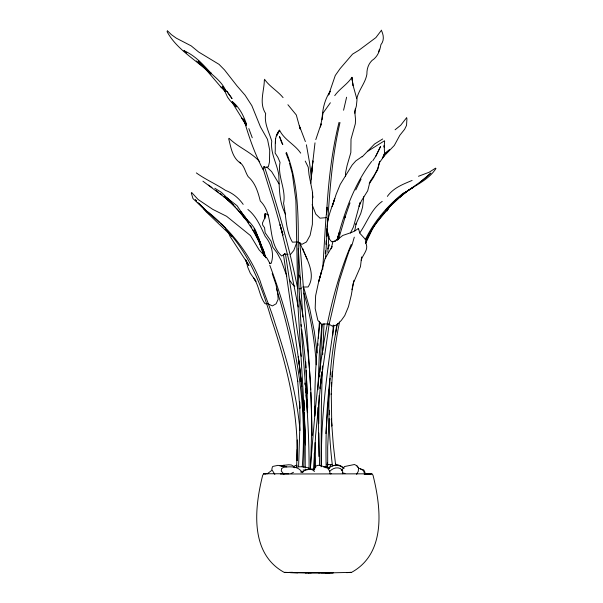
<?xml version="1.0" encoding="UTF-8"?>
<svg xmlns="http://www.w3.org/2000/svg" width="603" height="603" viewBox="0 0 603 603"><rect width="100%" height="100%" fill="white"/><g stroke="black" fill="none" stroke-linecap="round" stroke-linejoin="round"><path stroke-width="0.9" d="M305.208 468.034L305.224 440.785L304.342 412.776M317.924 407.568L319.605 465.516M317.939 389.681L319.334 353.23L321.972 324.301M327.678 467.544L327.685 447.004L329.102 418.52M303.693 467.265C304.952 430.308 303.317 393.322 298.281 356.675L301.168 381.835M314.178 469.179L314.284 453.192M321.105 466.812L321.369 406.301L322.258 371.538M321.505 466.323C320.555 419.07 326.932 372.119 333.972 325.507M297.287 439.926L297.083 460.617C298.696 412.113 286.5 364.318 271.229 318.648C261.785 286.229 249.31 253.584 225.416 228.869M318.761 423.683L319.153 395.5M307.334 411.736L307.417 405.224L307.575 412.738C307.206 384.812 305.774 356.855 301.673 329.208M345.534 176.121L345.594 172.541L347.102 165.486L350.848 152.521L351.014 139.165L355.325 123.803L355.544 119.613L354.775 111.6L356.358 106.06L357.029 99.608L352.808 84.42L351.941 77.312C347.313 84.428 339.602 88.709 334.733 95.651M297.196 449.491L296.631 466.888M310.311 469.579C313.296 411.902 311.163 353.757 299.412 297.083M322.304 369.654L322.401 365.9M322.688 354.624L322.741 352.74M302.246 466.828C307.734 398.063 293.97 329.359 269.76 265.177M264.996 218.414L265.132 213.929M333.263 324.964L332.803 335.162M319.809 376.86L319.876 374.991M319.974 372.194L322.123 324.444M314.736 415.58L315.083 406.166M264.348 80.154C264.144 91.43 258.853 103.105 265.674 113.56C263.963 123.419 269.104 132.027 271.749 141.132C270.257 153.041 276.785 163.149 278.737 174.508C279.43 187.774 278.925 202.088 285.521 214.035M298.598 466.76L300.045 420.638L299.653 401.96L299.834 408.352L297.656 380.885L297.731 381.563C293.42 350.079 285.912 319.115 276.453 288.799M313.748 469.714L315.618 435.291L321.874 371.908L320.005 388.453L329.215 323.713L329.034 324.851L339.24 281.081L346.567 258.333L349.114 250.954L352.001 245.052L354.293 237.167M322.801 350.863L324.022 323.638M265.109 215.949L265.222 213.477L268.388 215.037M358.393 229.268L358.431 228.356L355.099 230.806L351.541 232.441L342.715 235.479L338.554 238.788L332.886 241.818L331.168 248.79L332.087 246.574L325.055 258.544L318.859 280.817L315.625 295.719L315.188 308.525L317.849 320.344L321.474 324.158L328.334 323.841M310.944 183.154L311.578 172.812L315 142.843M329.291 414.841L329.517 410.244M325.56 258.664L327.135 229.977M317.902 345.625L318 343.778M300.701 153.139C294.784 144.358 284.254 139.904 279.566 130.18C273.641 136.617 275.835 145.21 275.111 153.026L277.915 157.421L280.048 162.395C277.237 176.415 286.38 189.274 283.561 203.407C286.259 216.266 285.611 230.67 292.432 242.18L296.751 241.976M327.293 227.158C329.735 192.116 331.891 156.863 340.009 122.56M310.296 469.39C316.552 393.706 321.376 315.188 351.248 244.403M331.974 376.928L332.298 371.403M406.95 118.535L406.535 125.394L404.613 129.306L399.827 135.283L394.309 145.444L382.355 157.865M318.361 338.147L319.424 321.248M322.68 269.609L325.899 218.55L327.12 207.379M327.836 252.288L328.718 238.185M325.899 433.572L329.321 389.116M341.411 470.739L344.464 466.549L354.458 464.506L356.72 465.659L358.514 467.875L358.288 471.275L356.584 474.32M325.296 253.569L325.492 250.803M325.937 244.343L326.2 240.672M326.547 236.112L327.03 229.735M327.715 220.623L327.851 218.799M329.607 385.392L329.818 382.596M331.364 386.169L331.658 382.46M384.654 141.094L384.156 147.207L384.232 145.459L384.533 153.705L383.659 156.659L379.385 162.727L377.576 170.106L369.993 181.669L367.694 190.827L361.468 200.784L359.071 206.264L360.021 202.796M327.15 207.281L326.532 213.975C328.303 183.191 331.544 152.348 339.029 122.379M265.222 213.477L264.792 218L262.478 222.959L262.682 225.07L264.559 227.715L265.169 232.75L271.154 241.321L272.858 247.283L277.101 252.936L281.073 260.24L286.794 276.061M354.888 113.274L355.318 108.774M342.391 473.754L342.685 470.853L340.409 468.576C336.753 466.752 332.457 468.456 329.818 471.267M322.07 119.801C322.409 109.663 324.527 99.706 330.293 91.181L328.673 94.935M330.075 378.352C326.411 408.103 325.522 438.132 326.178 468.079M330.482 374.674L330.685 372.842M363.737 196.653L362.584 207.115L360.73 213.583L355.883 224.301L356.094 223.705L354.73 230.821M361.627 256.938L360.458 266.699L353.373 283.056L351.263 295.334L348.489 306.626L344.728 315.633L341.321 320.397L336.858 325.002L332.328 326.133L329.132 324.301M319.974 322.59C315.934 353.562 314.502 384.842 314.781 416.062M335.479 334.152L336.693 324.919M339.549 322.055C334.514 345.851 332.321 370.136 331.243 394.4L331.266 393.804L331.793 426.057L331.341 419.002M337.552 323.351C327.625 370.174 326.743 418.588 332.449 466.021M351.918 289.734L353.961 280.297M343.574 110.228L346.597 97.226M360.036 202.842L353.479 226.886L350.464 233.052M377.682 168.848L379.709 161.431M369.255 183.538L369.586 182.34M315.799 139.61L321.12 123.849L320.397 127.022L323.08 112.995L330.376 102.774M313.846 470.31L315.768 466.164L318.158 465.26L320.148 465.493L327.203 467.672L329.524 470.822L330.225 473.981M336.956 239.986L339.436 232.291L337.032 240.318C344.328 212.497 354.119 184.571 371.652 161.416M338.441 239.685L345.285 216.379L344.788 217.841L350.004 202.872M378.586 51.813L379.445 49.227M364.257 474.531L365.011 472.405L363.782 469.956L360.428 468.893M328.658 94.807L335.283 75.458L340.145 68.576L352.536 54.142L358.936 50.237L375.895 37.59L381.541 30.15M356.818 98.673C358.687 89.847 365.403 83.078 366.903 74.199C366.767 69.089 368.297 64.106 372.006 60.481C377.501 56.976 379.89 50.901 380.892 44.72C384.224 40.672 383.749 35.607 381.737 31.085M296.895 242.218L293.789 250.486L290.337 254.594M361.197 260.172C362.946 254.097 369.518 249.22 365.426 242.451L365.539 243.552L373.807 226.125L372.405 228.431M376.943 169.978L373.611 177.29L369.428 183.523M365.539 243.552L366.322 241.569L366.029 240.054L359.848 233.286L358.431 228.356M327.798 248.918L329.494 244.712M375.744 156.283L380.621 146.401L375.744 156.283L372.752 160.805M329.087 468.448L330.429 465.471L331.921 464.287M365.682 241.78C372.104 226.313 383.191 213.583 394.437 201.425C405.661 190.759 419.794 183.87 430.889 173.038L420.653 181.812M365.207 239.821C374.094 221.429 387.782 205.314 403.814 192.741M369.692 232.773L366.85 238.72L369.096 234.235M355.762 189.937L361.076 179.046M279.325 130.625L276.521 135.871L279.566 130.18M369.473 233.489C374.983 223.193 383.523 215.113 390.224 205.842L388.34 207.749M389.613 206.565L386.825 211.012L390.782 204.899M390.058 205.909L390.94 204.59M359.787 232.879C367.212 222.251 371.169 209.211 382.219 201.379M380.681 216.688L381.684 215.361M376.996 221.542L378.073 220.133M406.731 117.562L400.716 125.243L395.093 129.773M435.969 168.493C427.421 181.714 411.57 186.327 400.302 196.533L406.264 191.701L413.628 187.126L408.51 190.209L399.653 197.324L406.211 191.694M385.83 210.281L385.551 210.628L390.224 205.842M382.498 157.715L384.179 155.627L382.468 157.669M362.177 156.848L374.584 143.996L382.694 138.969M387.352 196.397C393.352 187.902 402.94 184.277 412.128 180.44M387.149 208.955L406.038 191.709M383.207 213.56L384.548 212.324M267.581 473.551L271.576 470.521M385.038 153.742L389.448 149.77L383.576 154.617M302.676 472.066C305.548 468.742 311.517 467.815 314.487 471.478M293.397 467.024L295.297 465.478L297.173 465.297M281.307 466.503L282.709 465.456L288.596 464.77L291.347 464.981L293.608 466.277M362.215 156.463L355.83 160.895L352.16 165.018L340.22 184.412L336.142 194.339L332.147 206.61L334.771 198.477C330.655 211.269 323.819 224.776 328.793 238.336L331.582 241.72L335.615 241.396M301.462 287.963L300.151 288.867L299.156 288.656M384.375 140.861L367.393 151.451M328.725 468.305C333.044 464.122 339.693 464.581 344.17 468.26M435.585 168.147L429.102 172.262L418.467 176.272M283.395 474.026L284.412 473.393M290.963 473.581L293.473 472.292M294.332 467.709C298.884 466.164 304.342 466.594 308.992 468.101L309.904 469.36M263.458 166.941L264.295 166.82L263.149 169.775C254.813 153.916 248.858 136.934 243.989 119.726L245.451 124.218L242.836 118.633L246.416 125.748M282.709 465.456L284.224 465.282M326.396 217.615L320.012 218.173L315.806 214.133L312.113 204.688M279.664 465.75L284.224 465.9M346.665 572.662L350.954 572.33M303.09 470.084L307.379 469.797M330.248 572.82L329.306 572.805M280.365 474.003L371.885 473.815L373.008 475.209C381.126 507.651 386.38 553.283 351.541 572.368L330.881 572.85M289.191 572.375L292.561 572.3M302.766 287.051L308.058 286.968C317.208 273.363 304.643 255.604 300.023 243.047M305.977 572.812L305.397 572.82L333.293 572.82L308.382 572.835M330.06 572.827L320.947 572.835M364.838 473.777L371.885 473.815L369.616 473.8M369.435 473.792L364.732 473.815L370.755 473.807M328.763 572.835L325.499 572.835M323.683 467.001L327.301 467.152L329.148 468.245M300.482 471.976L303.151 471.976M288.92 473.785L263.79 473.739L262.704 475.209C254.556 507.651 249.378 553.313 284.201 572.383L311.238 572.842M318.452 572.835L319.711 572.835M290.299 572.669L306.965 572.812M327.06 464.581L331.364 464.596M310.108 469.036L314.789 469.044M267.544 473.792L263.79 473.739L265.486 474.003M307.636 572.812L308.668 572.835M297.784 572.82L284.578 572.353M288 254.398L284.307 254.006L285.038 253.81L281.616 255.989C266.164 241.268 275.224 215.866 260.277 200.98C257.994 192.063 255.438 183.101 248.187 176.687C245.022 171.885 244.524 165.637 239.497 162.139L240.401 163.074C232.155 157.571 231.047 147.607 228.71 138.848M329.841 473.483L331.56 473.694M264.302 167.061L266.835 167.408L268.38 166.654L269.466 162.064L269.722 150.298L267.521 139.391L260.458 126.916L251.858 105.691L245.112 95.236L236.994 85.882L224.512 69.91L219.002 64.325L198.613 51.986L191.166 45.866L176.317 38.177L171.395 34.65L167.295 30.655M286.689 466.767L277.953 465.358L273.076 466.375L272.413 466.85L271.772 469.473L274.855 474.486M269.383 263.059L271.131 263.375C274.471 254.165 271.35 243.672 265.177 236.368C260.586 226.645 256.607 216.409 247.886 209.475M335.283 464.084L339.64 465.41L341.72 466.488L342.572 467.709M342.708 472.752L345.022 473.543M359.298 468.327L362.833 470.212L363.835 471.335L364.551 473.905M297.581 241.886L301.96 244.328L306.445 241.939L310.085 235.374L312.377 224.429L312.603 192.643L309.053 174.817L308.231 167.159L305.224 161.069M214.781 188.242L221.391 192.342L231.416 202.088L226.901 197.89L237.024 205.683L242.436 213.733L240.778 211.743L244.637 216.062L247.117 220.11L243.484 215.964C249.499 222.138 256.396 227.881 257.504 237.107L255.687 231.982L258.619 237.997L265.848 257.82L257.963 236.843L264.883 254.247M219.922 193.329L222.032 194.799M224.143 196.269L225.552 197.249M266.737 166.888L271.667 171.651L279.053 183.93M196.337 172.91C205.578 179.611 216.025 184.028 225.499 190.382C232.773 193.103 238.728 198.07 243.19 204.379M217.789 191.829L218.512 192.349M208.51 185.038L211.992 187.571M215.588 190.209L217.057 191.287M283.892 474.275L281.292 470.988L281.556 468.606L283.568 467.317C290.126 466.541 298.47 465.833 302.186 472.564M202.917 181.179L228.801 200.498L231.032 202.729L223.758 196.578L228.801 200.498L243.092 215.776M186.787 52.921L183.915 50.629C194.128 55.175 201.809 62.961 209.037 71.199L204.44 66.956M259.697 161.687C250.954 151.933 238.238 147.388 229.042 138.283M226.977 198.47L229.11 200.302M196.382 60.948L206.234 69.405M225.123 197.445L233.384 204.749M227.03 198.756L229.751 201.161M207.033 211.367L199.148 203.708M208.397 212.603L219.326 222.462M220.69 223.698L225.477 228.017M207.477 211.495C230.346 229.992 249.19 253.004 259.983 280.561C264.611 295.108 270.853 309.038 275.149 323.698C286.606 358.416 296.857 393.925 299.985 430.497M294.792 286.402L292.372 284.171L289.334 279.747M227.165 199.412L235.758 207.47M207.44 70.943C193.548 58.34 176.219 48.594 167.031 31.575M206.218 69.488L198.621 60.963L220.668 86.742L225.326 91.174M220.668 86.742L225.296 91.143M207.424 212.12L203.633 208.246M208.766 213.387L210.1 214.653L192.983 198.598L191.287 193.02M239.896 211.321L243.544 215.505M224.399 89.289L225.68 90.563L224.21 88.528M210.251 72.089L211.525 73.4M210.831 73.898L206.286 69.187C213.59 76.001 222.326 81.895 226.148 91.55L224.693 89.327M283.071 97.611C277.531 90.834 269.503 86.546 264.529 79.272M197.852 202.45L204.726 209.859M191.656 192.493L198.07 199.465L212.746 209.362L226.585 216.289L250.494 235.615L259.086 249.838L267.061 258.288L270.038 263.699M243.589 215.821L241.328 213.093L243.966 217.653L246.831 220.645L245.572 218.572M358.514 467.875L356.72 465.659M229.743 233.708L231.951 236.444L206.015 211.668L203.407 208.299M244.705 216.959L248.979 222.839M236.979 208.789L244.848 218.588M287.91 104.734L296.292 114.954L300.181 128.989L299.374 125.816L305.382 141.577M234.522 104.507L232.268 101.545C239.534 107.424 243.65 115.784 246.574 124.422L245.248 122.243M223.427 88.649L224.504 90.156M224.045 89.937L225.04 91.362M234.446 104.153L235.773 106.09M247.117 220.11L246.454 219.138L248.361 222.228M250.298 225.296L251.79 227.565M241.577 117.917L245.119 123.329L232.087 102.389L236.346 106.904L229.984 100.513L227.602 97.249L222.582 86.47L225.115 91.272M245.368 218.693L255.348 233.994L258.453 240.084M252.589 229.457L258.845 241.479M256.968 235.909L258.159 238.215M258.951 239.745L259.742 241.283M258.054 238.185L254.165 228.68L264.242 255.921M246.514 261.559L247.69 264.069L245.549 260.014L248.956 265.486L230.06 236.421L228.055 231.658M244.305 121.278L245.82 124.557M302.872 249.197L302.616 248.617L307.025 259.034M264.189 166.375L264.875 168.049C277.93 207.372 289.319 247.283 297.535 287.917M285.912 153.056L289.244 161.559M259.162 242.323L263.963 254.941M262.78 248.542L264.393 252.838M252.25 137.748L248.828 128.56M299.118 275.119L300.693 279.385M261.144 246.77L264.642 256.245L260.722 245.006M286.455 152.416C304.123 197.49 295.628 247.094 299.435 294.211C301.59 352.732 309.429 410.975 309.075 469.594M272.194 273.528L275.865 284.232L277.584 291.965L278.149 299.224L276.136 303.784L272.398 305.894L267.687 303.731L265.064 303.754C259.267 296.179 259.192 285.618 253.509 277.802L255.989 281.375L250.29 273.204L247.773 267.287L246.001 260.172M262.923 168.094L274.327 204.741L282.95 235.049L280.048 224.731L289.199 261.642L298.236 307.017M303.859 287.917L309.776 309.007L314.284 331.296L317.14 352.936M303.897 293.096C310.749 316.432 314.721 340.582 316.266 364.845M289.448 163.051L292.342 173.822L295.892 200.384L297.95 305.698L303.324 394.935L305.42 444.064M306.407 144.81L309.595 162.87L311.465 179.031M301.236 356.32L285.581 254.843M283.448 254.368L299.382 364.973L301.199 381.812M301.055 324.595L301.304 326.442M304.771 383.026L305.012 384.872M351.941 77.312L353.019 85.686M352.077 78.194L352.808 84.42M335.705 465.757L333.301 444.72L331.356 419.04M305.457 388.536L305.872 393.043M306.038 394.844L307.477 411.917M299.834 242.466L308.005 345.753L310.718 389.794M298.251 248.413L302.894 317.005M310.846 392.568L312.309 435.411M305.759 362.041L306.015 367.634M306.143 370.43L307.206 393.729M307.462 399.322L307.673 407.771M303.867 400.008L304.206 409.128M303.867 400.113L304.221 410.379M304.319 413.176L305.427 444.901M275.413 138.69L275.541 142.941M315.06 442.685L315.633 467.687M318.768 433.044L318.912 456.433M328.839 236.029L328.718 237.876L328.861 236.044M312.784 196.872L312.701 198.063L312.392 192.545L312.784 196.872M312.61 163.541L311.555 174.945L312.874 160.903L312.61 163.541M321.037 273.4L318.753 281.563L321.844 270.717L321.037 273.4M337.213 465.38L334.017 465.395L338.743 465.433L337.213 465.38M196.616 201.07L195.357 199.751L196.608 201.101M282.754 144.275L281.812 143.137L279.483 136.421L282.754 144.275M229.607 95.153L226.6 90.963L232.049 98.568L229.607 95.153M245.753 124.55L244.961 123.102L245.76 124.572M328.793 238.336L326.977 228.831L328.793 238.336M301.704 386.493L301.379 383.696L301.704 386.493M327.384 467.348L327.361 462.667L327.384 467.355"/></g></svg>
